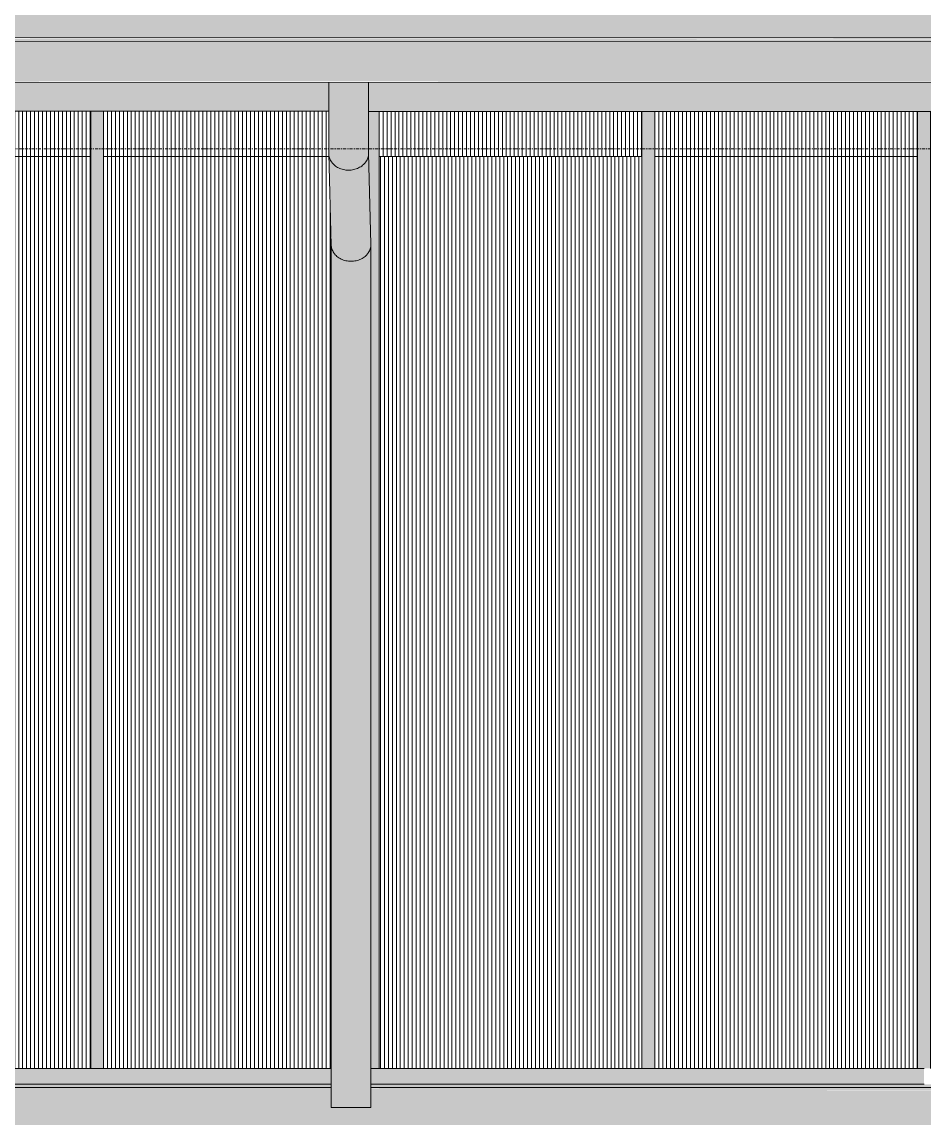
# Model space of a CAD drawing. Header units: millimetres. Extents: x -2361666 to -2009843, y -375 to 29863.
# Drawn here: x -2201847 to -2198443, y 11543 to 15679 of the extents above; entities that cross this region are included whole.
import ezdxf

# ---------------------------------------------------------------- set-up
doc = ezdxf.new("R2010")
doc.units = ezdxf.units.MM
doc.linetypes.add('AEC_Center', pattern=[24, 12, -4, 4, -4])
for name, color, linetype, lineweight in [('A-FLOR-LEVL', 51, 'Continuous', 5), ('A-GENM', 13, 'Continuous', 5), ('A-GLAZ-CURT', 52, 'Continuous', 5), ('A-GLAZ-CWMG', 51, 'Continuous', 5), ('A-ROOF', 132, 'Continuous', 5), ('P-SANR-FIXT', 6, 'Continuous', 5), ('S-BEAM', 12, 'Continuous', 5)]:
    doc.layers.add(name, color=color, linetype=linetype, lineweight=lineweight)

# ---------------------------------------------------------------- blocks, each defined once
blk = doc.blocks.new('Downpipe - L Spreader - Default-V185-SOUTH EAST - PART A')
at = {"layer": 'P-SANR-FIXT'}
for points in [[(-961195.7, 15119.5), (-961176.3, 15121.6), (-961158.2, 15127.9), (-961142.6, 15137.9), (-961128.6, 15155.1), (-961122.3, 15170.5), (-961120.4, 15191.7), (-961122.2, 15451.4), (-961270.4, 15451.5), (-961268.6, 15170.5), (-961266.9, 15164.1), (-961260.5, 15151), (-961248.7, 15137.9), (-961224, 15124.7), (-961205.9, 15120.6)], [(-961186.5, 14775.7), (-961158.2, 14780.9), (-961142.6, 14788.2), (-961128.6, 14799.3), (-961120.4, 14809.1), (-961113.1, 14826.4), (-961111.2, 14838.6), (-961122.3, 15170.5), (-961124, 15164.1), (-961133.4, 15148), (-961149, 15133.8), (-961167.1, 15124.8), (-961186.5, 15120.5), (-961195.7, 15119.5), (-961215.1, 15121.6), (-961233.2, 15127.9), (-961248.7, 15137.9), (-961260.5, 15151), (-961268.6, 15170.5), (-961269.9, 15164.1), (-961258.7, 14822.3), (-961248.7, 14804.2), (-961233.2, 14790), (-961215.1, 14781), (-961205.9, 14777.8)], [(-961261.2, 11582.4), (-961111.2, 11582.4), (-961113.1, 14826.4), (-961113.8, 14822.3), (-961123, 14805.3), (-961133.4, 14794.1), (-961158.2, 14780.9), (-961176.3, 14776.8), (-961195.7, 14776.7), (-961215.1, 14781), (-961224, 14784.1), (-961239.4, 14794.1), (-961251.3, 14807.1), (-961258.7, 14822.3), (-961261.2, 14838.6), (-961261.2, 11640.3)]]:
    blk.add_hatch(color=256, dxfattribs=at).paths.add_polyline_path(points)
for p, q in [((-961270.4, 15451.8), (-961270.4, 15182.1)), ((-961120.4, 15182.7), (-961120.4, 15451.7)), ((-961270.4, 15180.7), (-961261.1, 14836.9)), ((-961111.2, 14840.3), (-961120.4, 15184.1)), ((-961261.2, 14838.3), (-961261.2, 11582.4)), ((-961111.2, 11582.4), (-961111.2, 14838.9)), ((-961261.2, 11582.4), (-961111.2, 11582.4))]:
    blk.add_line(p, q, dxfattribs=at)
for points in [[(-961120.4, 15182.4), (-961120.4, 15179.7), (-961120.9, 15174.2), (-961122.8, 15166.1), (-961126, 15158.3), (-961129.7, 15152.1), (-961133.2, 15147.4), (-961137, 15143), (-961142.5, 15137.8), (-961149.9, 15132.4), (-961158.1, 15127.8), (-961166.9, 15124.1), (-961179.4, 15120.6), (-961195.7, 15118.8), (-961215.4, 15120.9), (-961230.6, 15126.2), (-961241.5, 15132.4), (-961248.8, 15137.8), (-961254.2, 15143), (-961258, 15147.4), (-961261.4, 15152.1), (-961265, 15158.3), (-961268.1, 15166.1), (-961270, 15174.2), (-961270.4, 15179.7), (-961270.4, 15182.4)], [(-961111.2, 14838.6), (-961111.2, 14835.8), (-961111.6, 14830.2), (-961113.6, 14822.3), (-961116.8, 14814.4), (-961120.5, 14808.2), (-961123.9, 14803.6), (-961127.8, 14799.1), (-961133.2, 14794), (-961140.7, 14788.5), (-961148.9, 14783.9), (-961157.7, 14780.3), (-961170.1, 14776.7), (-961186.5, 14774.9), (-961206.1, 14777.1), (-961221.4, 14782.4), (-961232.2, 14788.5), (-961239.6, 14794), (-961245, 14799.1), (-961248.8, 14803.6), (-961252.2, 14808.2), (-961255.8, 14814.4), (-961258.9, 14822.3), (-961260.8, 14830.2), (-961261.2, 14835.8), (-961261.2, 14838.6)]]:
    blk.add_open_spline(points, degree=3, knots=[0, 0, 0, 0, 0.041667, 0.083333, 0.125, 0.166667, 0.1875, 0.208333, 0.25, 0.291667, 0.333333, 0.375, 0.416667, 0.5, 0.583333, 0.666667, 0.708333, 0.75, 0.791667, 0.8125, 0.833333, 0.875, 0.916667, 0.958333, 1, 1, 1, 1], dxfattribs=at)
blk.add_open_spline([(-961111.2, 14840.3), (-961111.2, 14839.9), (-961111.2, 14839.4), (-961111.2, 14838.9)], degree=3, dxfattribs=at)
blk = doc.blocks.new('MulticellPanel_Polycarbonate_Danpal_1040w - Premium Purple-V228-SOUTH EAST - PART A')
at = {"layer": 'A-GENM'}
h = blk.add_hatch(dxfattribs=at)
h.set_pattern_fill('FP_113', color=256, style=0, pattern_type=2)
h.set_pattern_definition([(90, (-928344.266, 13427.169), (-15, 9e-16), [])])
h.paths.add_polyline_path([(-928840, 11730.5), (-927848.6, 11730.5), (-927848.6, 15170.5), (-928840, 15170.5), (-928840, 11860.5)])
blk.add_line((-928840, 15170.5), (-927848.6, 15170.5), dxfattribs=at)
blk = doc.blocks.new('MulticellPanel_Polycarbonate_Danpal_1040w - Premium Purple-V243-SOUTH EAST - PART A')
at = {"layer": 'A-GENM'}
h = blk.add_hatch(dxfattribs=at)
h.set_pattern_fill('FP_129', color=256, style=0, pattern_type=2)
h.set_pattern_definition([(90, (-961624.266, 13427.169), (-15, 9e-16), [])])
h.paths.add_polyline_path([(-962120, 11730.5), (-961261.2, 11730.5), (-961261.2, 14838.6), (-961270.5, 15170.5), (-962120, 15170.5), (-962120, 11860.5)])
blk.add_line((-962120, 15170.5), (-961270, 15170.5), dxfattribs=at)
blk = doc.blocks.new('Rectangular Mullion - Frame_Framed Facade_Danpal_DPANMF BT1-V225-SOUTH EAST - PART A')
at = {"layer": 'A-GLAZ-CWMG'}
blk.add_hatch(color=256, dxfattribs=at).paths.add_polyline_path([(-916284.3, 11670.5), (-915344.3, 11670.5), (-915344.3, 11730.5), (-916384.3, 11730.5), (-916384.3, 11670.5), (-916375.4, 11670.5)])
for p, q in [((-916384.3, 11730.5), (-915344.3, 11730.5)), ((-916384.3, 11670.5), (-915344.3, 11670.5))]:
    blk.add_line(p, q, dxfattribs=at)
blk = doc.blocks.new('Rectangular Mullion - Frame_Framed Facade_Danpal_DPANMF BT1-V264-SOUTH EAST - PART A')
at = {"layer": 'A-GLAZ-CWMG'}
h = blk.add_hatch(color=256, dxfattribs=at)
h.paths.add_polyline_path([(-962135.4, 11670.5), (-961261.2, 11670.5), (-961261.2, 11730.5), (-962144.3, 11730.5), (-962144.3, 11670.5)])
h.paths.add_polyline_path([(-961104.3, 11670.5), (-961104.3, 11730.5), (-961111.2, 11730.5), (-961111.2, 11670.5)])
for p, q in [((-962144.3, 11730.5), (-961261, 11730.5)), ((-961111.3, 11730.5), (-961104.3, 11730.5)), ((-962144.3, 11670.5), (-961261.1, 11670.5)), ((-961111.2, 11670.5), (-961104.3, 11670.5))]:
    blk.add_line(p, q, dxfattribs=at)
blk = doc.blocks.new('Rectangular Mullion - Mullion_FramedFacade_Danpal_DPAEC50-2881307-SOUTH EAST - PART A')
at = {"layer": 'A-GLAZ-CWMG'}
blk.add_hatch(color=256, dxfattribs=at).paths.add_polyline_path([(-915335.4, 11730.5), (-915320, 11730.5), (-915320, 15170.5), (-915368.6, 15170.5), (-915368.6, 11730.5), (-915344.3, 11730.5)])
for p, q in [((-915368.6, 11730.5), (-915368.6, 15170.5)), ((-915320, 15170.5), (-915320, 11730.5))]:
    blk.add_line(p, q, dxfattribs=at)
blk = doc.blocks.new('Rectangular Mullion - Mullion_FramedFacade_Danpal_DPAEC50-V272-SOUTH EAST - PART A')
at = {"layer": 'A-GLAZ-CWMG'}
blk.add_hatch(color=256, dxfattribs=at).paths.add_polyline_path([(-961104.3, 11730.5), (-961080, 11730.5), (-961080, 15170.5), (-961120.1, 15170.5), (-961111.2, 14822.3), (-961111.2, 11730.5)])
blk.add_line((-961080, 15170.5), (-961080, 11730.5), dxfattribs=at)
blk = doc.blocks.new('Roofs 1 - Roofs 1-2640243-SOUTH EAST - PART A')
at = {"layer": 'A-ROOF'}
for points in [[(-913424.6, 15584.3), (-913424.5, 15595.9), (-973252.8, 15618.8), (-973251.1, 15609), (-913475.9, 15584.3)], [(-913426.2, 15434.3), (-913424.6, 15584.3), (-973252.8, 15608.6), (-973251.1, 15459.1), (-913426.9, 15434.3)], [(-913424.5, 15595.9), (-913424.5, 15599.5), (-973252.7, 15624.2), (-973251.1, 15620.7), (-913475.9, 15595.9)], [(-913426.2, 15431.7), (-913426.9, 15434.3), (-973252, 15456.8), (-973251.1, 15456.5), (-913426.9, 15431.7)]]:
    blk.add_hatch(color=256, dxfattribs=at).paths.add_polyline_path(points)
for p, q in [((-913423.9, 15584.3), (-973252.8, 15609)), ((-913423.9, 15599.5), (-973252.7, 15624.2)), ((-973251.9, 15456.5), (-913423.9, 15431.7))]:
    blk.add_line(p, q, dxfattribs=at)
blk = doc.blocks.new('Structural Framing 61 - Structural Framing 1-2879215-SOUTH EAST - PART A')
at = {"layer": 'S-BEAM'}
h = blk.add_hatch(color=256, dxfattribs=at)
h.paths.add_polyline_path([(-943514.5, 11657.8), (-940350.1, 11657.8), (-940350.1, 11670.5), (-945463.8, 11670.5), (-945463.8, 11657.8), (-944002.9, 11657.8)])
h.paths.add_polyline_path([(-913427.4, 11657.8), (-913427.4, 11670.5), (-914266.4, 11670.5), (-914266.4, 11657.8), (-913475.9, 11657.8)])
h.paths.add_polyline_path([(-972820.4, 11657.8), (-971535.7, 11657.8), (-971535.7, 11670.5), (-972973.1, 11670.5), (-972973.1, 11657.8)])
h.paths.add_polyline_path([(-914416.4, 11657.8), (-914416.4, 11670.5), (-918448.2, 11670.5), (-918448.2, 11657.8), (-914452.7, 11657.8)])
h.paths.add_polyline_path([(-971385.7, 11657.8), (-966454, 11657.8), (-966454, 11670.5), (-971385.7, 11670.5)])
h.paths.add_polyline_path([(-918598.2, 11657.8), (-918598.2, 11670.5), (-922668.2, 11670.5), (-922668.2, 11657.8), (-918604.4, 11657.8)])
h.paths.add_polyline_path([(-966304, 11657.8), (-961261.2, 11657.8), (-961261.2, 11670.5), (-966304, 11670.5)])
h.paths.add_polyline_path([(-922818.2, 11657.8), (-922818.2, 11670.5), (-926816.1, 11670.5), (-926816.1, 11657.8), (-923000.3, 11657.8)])
h.paths.add_polyline_path([(-961111.2, 11657.8), (-956006.6, 11657.8), (-956006.6, 11670.5), (-961111.2, 11670.5)])
h.paths.add_polyline_path([(-926966.1, 11657.8), (-926966.1, 11670.5), (-930872.1, 11670.5), (-930872.1, 11657.8), (-927396.2, 11657.8)])
h.paths.add_polyline_path([(-931022.1, 11657.8), (-931022.1, 11670.5), (-934972, 11670.5), (-934972, 11657.8), (-931059.4, 11657.8)])
h.paths.add_polyline_path([(-955856.6, 11657.8), (-950786.6, 11657.8), (-950786.6, 11670.5), (-955856.6, 11670.5)])
h.paths.add_polyline_path([(-935122, 11657.8), (-935122, 11670.5), (-940200.1, 11670.5), (-940200.1, 11657.8), (-935211.1, 11657.8)])
h.paths.add_polyline_path([(-950636.6, 11657.8), (-945613.8, 11657.8), (-945613.8, 11670.5), (-950636.6, 11670.5)])
h = blk.add_hatch(color=256, dxfattribs=at)
h.paths.add_polyline_path([(-942537.6, 11646.4), (-940350.1, 11647.8), (-940350.1, 11657.8), (-945463.8, 11656.3), (-945463.8, 11646.4), (-943026, 11646.4)])
h.paths.add_polyline_path([(-931792.1, 11646.4), (-931022.1, 11647.3), (-931022.1, 11657.8), (-934972, 11656.3), (-934972, 11646.4), (-931975.4, 11646.4)])
h.paths.add_polyline_path([(-913427.4, 11646.4), (-913427.4, 11657.8), (-914266.4, 11656.3), (-914266.4, 11646.4), (-913475.9, 11646.4)])
h.paths.add_polyline_path([(-972973.1, 11646.4), (-971535.7, 11646.4), (-971535.7, 11657.8), (-972973.1, 11656.3), (-972973.1, 11649.4)])
h.paths.add_polyline_path([(-971385.7, 11646.4), (-966454, 11646.4), (-966454, 11657.8), (-971385.7, 11656.2), (-971385.7, 11649.3)])
h.paths.add_polyline_path([(-966304, 11646.4), (-961261.2, 11646.4), (-961261.2, 11657.8), (-966304, 11656.1), (-966304, 11649)])
h.paths.add_polyline_path([(-914416.4, 11646.4), (-914416.4, 11657.8), (-918448.2, 11656.3), (-918448.2, 11646.4), (-914452.7, 11646.4)])
h.paths.add_polyline_path([(-961111.2, 11646.4), (-956006.6, 11648.5), (-956006.6, 11657.8), (-961111.2, 11655.9), (-961111.2, 11648.8)])
h.paths.add_polyline_path([(-930872.1, 11646.4), (-926966.1, 11647.1), (-926966.1, 11657.8), (-930872.1, 11656.3), (-930872.1, 11647.3)])
h.paths.add_polyline_path([(-918598.2, 11646.4), (-918598.2, 11657.8), (-922668.2, 11656.3), (-922668.2, 11646.4), (-918604.4, 11646.4)])
h.paths.add_polyline_path([(-955856.6, 11646.4), (-950786.6, 11648.3), (-950786.6, 11657.8), (-955856.6, 11655.8), (-955856.6, 11648.5)])
h.paths.add_polyline_path([(-922818.2, 11646.4), (-922818.2, 11657.8), (-926816.1, 11656.3), (-926816.1, 11646.4), (-923000.3, 11646.4)])
h.paths.add_polyline_path([(-950636.6, 11646.4), (-945613.8, 11648), (-945613.8, 11657.8), (-950636.6, 11655.6), (-950636.6, 11648.3)])
h.paths.add_polyline_path([(-935122, 11646.4), (-935122, 11657.8), (-940200.1, 11656.3), (-940200.1, 11646.4), (-935211.1, 11646.4)])
blk.add_hatch(color=256, dxfattribs=at).paths.add_polyline_path([(-913427.4, 11493.7), (-913427.4, 11646.4), (-914266.4, 11646.4), (-914266.4, 11582.4), (-914416.4, 11582.4), (-914416.4, 11646.4), (-918448.2, 11646.4), (-918448.2, 11582.4), (-918598.2, 11582.4), (-918598.2, 11646.4), (-922668.2, 11646.4), (-922668.2, 11582.4), (-922818.2, 11582.4), (-922818.2, 11646.4), (-926816.1, 11646.4), (-926816.1, 11582.4), (-926966.1, 11582.4), (-926966.1, 11646.4), (-930872.1, 11646.4), (-930872.1, 11582.4), (-931022.1, 11582.4), (-931022.1, 11646.4), (-934972, 11646.4), (-934972, 11582.4), (-935122, 11582.4), (-935122, 11646.4), (-940200.1, 11646.4), (-940200.1, 11582.4), (-940350.1, 11582.4), (-940350.1, 11646.4), (-945463.8, 11646.4), (-945463.8, 11582.4), (-945613.8, 11582.4), (-945613.8, 11646.4), (-950636.6, 11646.4), (-950636.6, 11582.4), (-950786.6, 11582.4), (-950786.6, 11646.4), (-955856.6, 11646.4), (-955856.6, 11582.4), (-956006.6, 11582.4), (-956006.6, 11646.4), (-961111.2, 11646.4), (-961111.2, 11582.4), (-961261.2, 11582.4), (-961261.2, 11646.4), (-966304, 11646.4), (-966304, 11582.4), (-966454, 11582.4), (-966454, 11646.4), (-971385.7, 11646.4), (-971385.7, 11582.4), (-971535.7, 11582.4), (-971535.7, 11646.4), (-972973.1, 11646.4), (-972973.1, 11503.7), (-937164.8, 11501.6), (-913475.9, 11493.7)])
for p, q in [((-961261.1, 11657.8), (-966304.1, 11657.8)), ((-956006.5, 11657.8), (-961111.2, 11657.8))]:
    blk.add_line(p, q, dxfattribs=at)
blk = doc.blocks.new('MulticellPanel_Polycarbonate_Danpal_1040w - Grey-V342-SOUTH EAST - PART A')
at = {"layer": 'A-GENM'}
h = blk.add_hatch(dxfattribs=at)
h.set_pattern_fill('FP_249', color=256, style=0, pattern_type=2)
h.set_pattern_definition([(90, (-959544.266, 15342.113), (-15, 9e-16), [])])
h.paths.add_polyline_path([(-959632.8, 15170.5), (-959048.6, 15170.5), (-959048.6, 15340.6), (-960040, 15341), (-960040, 15170.5), (-959877, 15170.5)])
blk.add_line((-959048.6, 15170.5), (-960040, 15170.5), dxfattribs=at)
blk = doc.blocks.new('MulticellPanel_Polycarbonate_Danpal_1040w - Grey-V343-SOUTH EAST - PART A')
at = {"layer": 'A-GENM'}
h = blk.add_hatch(dxfattribs=at)
h.set_pattern_fill('FP_250', color=256, style=0, pattern_type=2)
h.set_pattern_definition([(90, (-960584.266, 15342.113), (-15, 9e-16), [])])
h.paths.add_polyline_path([(-961080, 15170.5), (-960088.6, 15170.5), (-960088.6, 15341), (-961080, 15341.4), (-961080, 15321.7)])
blk.add_line((-960088.6, 15170.5), (-961080, 15170.5), dxfattribs=at)
blk = doc.blocks.new('MulticellPanel_Polycarbonate_Danpal_1040w - Grey-V344-SOUTH EAST - PART A')
at = {"layer": 'A-GENM'}
h = blk.add_hatch(dxfattribs=at)
h.set_pattern_fill('FP_251', color=256, style=0, pattern_type=2)
h.set_pattern_definition([(90, (-961624.266, 15342.113), (-15, 9e-16), [])])
h.paths.add_polyline_path([(-961342.3, 15170.5), (-961270.1, 15170.5), (-961270.4, 15182.4), (-961270.4, 15341.5), (-962120, 15341.8), (-962120, 15170.5), (-961586.5, 15170.5)])
blk.add_line((-961270, 15170.5), (-962120, 15170.5), dxfattribs=at)
blk = doc.blocks.new('MulticellPanel_Polycarbonate_Danpal_1040w - Grey-V345-SOUTH EAST - PART A')
at = {"layer": 'A-GENM'}
h = blk.add_hatch(dxfattribs=at)
h.set_pattern_fill('FP_252', color=256, style=0, pattern_type=2)
h.set_pattern_definition([(90, (-962664.266, 15342.113), (-15, 9e-16), [])])
h.paths.add_polyline_path([(-962319.1, 15170.5), (-962168.6, 15170.5), (-962168.6, 15341.9), (-963160, 15342.3), (-963160, 15170.5), (-962563.4, 15170.5)])
blk.add_line((-962168.6, 15170.5), (-963160, 15170.5), dxfattribs=at)
blk = doc.blocks.new('Rectangular Mullion - Mullion_FramedFacade_Danpal_DPAEC50-V390-SOUTH EAST - PART A')
at = {"layer": 'A-GLAZ-CWMG'}
blk.add_hatch(color=256, dxfattribs=at).paths.add_polyline_path([(-959048.6, 15170.5), (-959000, 15170.5), (-959000, 15340.6), (-959048.6, 15340.6), (-959048.6, 15274.2)])
for p, q in [((-959048.6, 15170.5), (-959048.6, 15340.6)), ((-959000, 15340.6), (-959000, 15170.5))]:
    blk.add_line(p, q, dxfattribs=at)
blk = doc.blocks.new('Rectangular Mullion - Mullion_FramedFacade_Danpal_DPAEC50-V391-SOUTH EAST - PART A')
at = {"layer": 'A-GLAZ-CWMG'}
blk.add_hatch(color=256, dxfattribs=at).paths.add_polyline_path([(-960088.6, 15170.5), (-960040, 15170.5), (-960040, 15341), (-960088.6, 15341), (-960088.6, 15219.2)])
for p, q in [((-960088.6, 15170.5), (-960088.6, 15341)), ((-960040, 15341), (-960040, 15170.5))]:
    blk.add_line(p, q, dxfattribs=at)
blk = doc.blocks.new('Rectangular Mullion - Mullion_FramedFacade_Danpal_DPAEC50-V392-SOUTH EAST - PART A')
at = {"layer": 'A-GLAZ-CWMG'}
blk.add_hatch(color=256, dxfattribs=at).paths.add_polyline_path([(-961113.1, 15170.5), (-961080, 15170.5), (-961080, 15341.4), (-961120.4, 15341.4), (-961120.1, 15170.5), (-961113.8, 15170.5)])
blk.add_line((-961080, 15341.4), (-961080, 15170.5), dxfattribs=at)
blk = doc.blocks.new('Rectangular Mullion - Mullion_FramedFacade_Danpal_DPAEC50-V393-SOUTH EAST - PART A')
at = {"layer": 'A-GLAZ-CWMG'}
blk.add_hatch(color=256, dxfattribs=at).paths.add_polyline_path([(-962168.6, 15170.5), (-962120, 15170.5), (-962120, 15341.8), (-962168.6, 15341.9), (-962168.6, 15219.2)])
for p, q in [((-962168.6, 15170.5), (-962168.6, 15341.9)), ((-962120, 15341.8), (-962120, 15170.5))]:
    blk.add_line(p, q, dxfattribs=at)

msp = doc.modelspace()

# ---------------------------------------------------------------- hatches: boundary and pattern name
at = {"layer": 'A-ROOF'}
h = msp.add_hatch(color=256, dxfattribs=at)
h.paths.add_polyline_path([(-2152869.8, 15321.7), (-2152869.5, 15322.3), (-2152846.1, 15322.3), (-2152845.5, 15431.7), (-2153694.3, 15431.7), (-2153694.3, 15322.1), (-2152871.3, 15321.7)])
h.paths.add_polyline_path([(-2153844.3, 15322.1), (-2153844.3, 15432.1), (-2157876.1, 15431.7), (-2157876.1, 15323.8), (-2153871.4, 15322.1)])
h.paths.add_polyline_path([(-2158026.1, 15323.8), (-2158026.1, 15433.9), (-2162096.1, 15434.3), (-2162096.1, 15325.5), (-2158511.5, 15324)])
h.paths.add_polyline_path([(-2162246.1, 15325.6), (-2162246.1, 15435.6), (-2166244, 15437.3), (-2166244, 15327.2), (-2162419, 15325.7)])
h.paths.add_polyline_path([(-2166394, 15327.3), (-2166394, 15437.3), (-2170300, 15438.9), (-2170300, 15328.9), (-2166570.7, 15327.4)])
h.paths.add_polyline_path([(-2170450, 15329), (-2170450, 15439), (-2174400, 15440.6), (-2174400, 15330.6), (-2170478.1, 15329)])
h.paths.add_polyline_path([(-2174550, 15330.7), (-2174550, 15440.7), (-2179628, 15442.8), (-2179628, 15332.8), (-2174629.8, 15330.7)])
h.paths.add_polyline_path([(-2179778, 15332.8), (-2179778, 15442.9), (-2184891.7, 15445), (-2184891.7, 15335), (-2180002.6, 15332.9)])
h.paths.add_polyline_path([(-2185041.7, 15335), (-2185041.7, 15445), (-2190064.5, 15447.1), (-2190064.5, 15337.1), (-2185131.1, 15335.1)])
h.paths.add_polyline_path([(-2190214.5, 15337.2), (-2190214.5, 15447.2), (-2195284.5, 15449.3), (-2195284.5, 15339.3), (-2190259.6, 15337.2)])
h.paths.add_polyline_path([(-2195434.5, 15339.3), (-2195434.5, 15449.3), (-2200539.1, 15451.4), (-2200539.1, 15341.4), (-2195632.4, 15339.4)])
h.paths.add_polyline_path([(-2200689.1, 15341.5), (-2200689.1, 15451.5), (-2205732, 15453.6), (-2205732, 15343.6), (-2200761, 15341.5)])
h.paths.add_polyline_path([(-2205882, 15343.6), (-2205882, 15453.7), (-2210813.6, 15455.7), (-2210813.6, 15345.7), (-2205889.5, 15343.6)])
h.paths.add_polyline_path([(-2210963.6, 15345.7), (-2210963.6, 15455.8), (-2212391.7, 15456.3), (-2212391.7, 15346.3), (-2211018, 15345.8)])
h.paths.add_polyline_path([(-2212539.7, 15346.4), (-2212539.7, 15456.4), (-2212629.7, 15456.4), (-2212629.7, 15346.4)])
h.paths.add_polyline_path([(-2152843.5, 15599.5), (-2152842.6, 15687.5), (-2152784, 15687.9), (-2152784, 15733.2), (-2212669.7, 15758), (-2212669.7, 15678.6), (-2212615.5, 15678.5), (-2212669.7, 15675.6), (-2212669.7, 15624.2), (-2152843.5, 15599.5)])

# ---------------------------------------------------------------- linework, layer by layer
at = {"layer": 'A-FLOR-LEVL', "linetype": 'AEC_Center'}
msp.add_line((-2278035.1, 15200), (-2141459.7, 15200), dxfattribs=at)
at = {"layer": 'A-ROOF'}
for p, q in [((-2200689.1, 15341.5), (-2205732, 15343.6)), ((-2195434.5, 15339.3), (-2200539.1, 15341.4))]:
    msp.add_line(p, q, dxfattribs=at)

# ---------------------------------------------------------------- block references
at = {"layer": 'A-GLAZ-CURT'}
for name, p in [('MulticellPanel_Polycarbonate_Danpal_1040w - Grey-V345-SOUTH EAST - PART A', (-1239418.7, 0)), ('MulticellPanel_Polycarbonate_Danpal_1040w - Grey-V344-SOUTH EAST - PART A', (-1239418.7, 0)), ('MulticellPanel_Polycarbonate_Danpal_1040w - Grey-V343-SOUTH EAST - PART A', (-1239418.7, 0)), ('MulticellPanel_Polycarbonate_Danpal_1040w - Grey-V342-SOUTH EAST - PART A', (-1239418.7, 0)), ('MulticellPanel_Polycarbonate_Danpal_1040w - Premium Purple-V228-SOUTH EAST - PART A', (-1273738.7, 0)), ('MulticellPanel_Polycarbonate_Danpal_1040w - Premium Purple-V243-SOUTH EAST - PART A', (-1239418.7, 0)), ('MulticellPanel_Polycarbonate_Danpal_1040w - Premium Purple-V228-SOUTH EAST - PART A', (-1271658.7, 0)), ('MulticellPanel_Polycarbonate_Danpal_1040w - Premium Purple-V228-SOUTH EAST - PART A', (-1270618.7, 0))]:
    msp.add_blockref(name, p, dxfattribs=at)
at = {"layer": 'A-GLAZ-CWMG'}
for name, p in [('Rectangular Mullion - Mullion_FramedFacade_Danpal_DPAEC50-V393-SOUTH EAST - PART A', (-1239418.7, 0)), ('Rectangular Mullion - Mullion_FramedFacade_Danpal_DPAEC50-V392-SOUTH EAST - PART A', (-1239418.7, 0)), ('Rectangular Mullion - Mullion_FramedFacade_Danpal_DPAEC50-V391-SOUTH EAST - PART A', (-1239418.7, 0)), ('Rectangular Mullion - Mullion_FramedFacade_Danpal_DPAEC50-V390-SOUTH EAST - PART A', (-1239418.7, 0)), ('Rectangular Mullion - Mullion_FramedFacade_Danpal_DPAEC50-2881307-SOUTH EAST - PART A', (-1286218.7, 0)), ('Rectangular Mullion - Mullion_FramedFacade_Danpal_DPAEC50-V272-SOUTH EAST - PART A', (-1239418.7, 0)), ('Rectangular Mullion - Mullion_FramedFacade_Danpal_DPAEC50-2881307-SOUTH EAST - PART A', (-1284138.7, 0)), ('Rectangular Mullion - Mullion_FramedFacade_Danpal_DPAEC50-2881307-SOUTH EAST - PART A', (-1283098.7, 0)), ('Rectangular Mullion - Frame_Framed Facade_Danpal_DPANMF BT1-V225-SOUTH EAST - PART A', (-1286218.7, 0)), ('Rectangular Mullion - Frame_Framed Facade_Danpal_DPANMF BT1-V264-SOUTH EAST - PART A', (-1239418.7, 0)), ('Rectangular Mullion - Frame_Framed Facade_Danpal_DPANMF BT1-V225-SOUTH EAST - PART A', (-1284138.7, 0)), ('Rectangular Mullion - Frame_Framed Facade_Danpal_DPANMF BT1-V225-SOUTH EAST - PART A', (-1283098.7, 0))]:
    msp.add_blockref(name, p, dxfattribs=at)
at = {"layer": 'A-ROOF'}
msp.add_blockref('Roofs 1 - Roofs 1-2640243-SOUTH EAST - PART A', (-1239418.7, 0), dxfattribs=at)
at = {"layer": 'P-SANR-FIXT'}
msp.add_blockref('Downpipe - L Spreader - Default-V185-SOUTH EAST - PART A', (-1239418.7, 0), dxfattribs=at)
at = {"layer": 'S-BEAM'}
msp.add_blockref('Structural Framing 61 - Structural Framing 1-2879215-SOUTH EAST - PART A', (-1239418.7, 0), dxfattribs=at)

doc.saveas('drawing.dxf')
